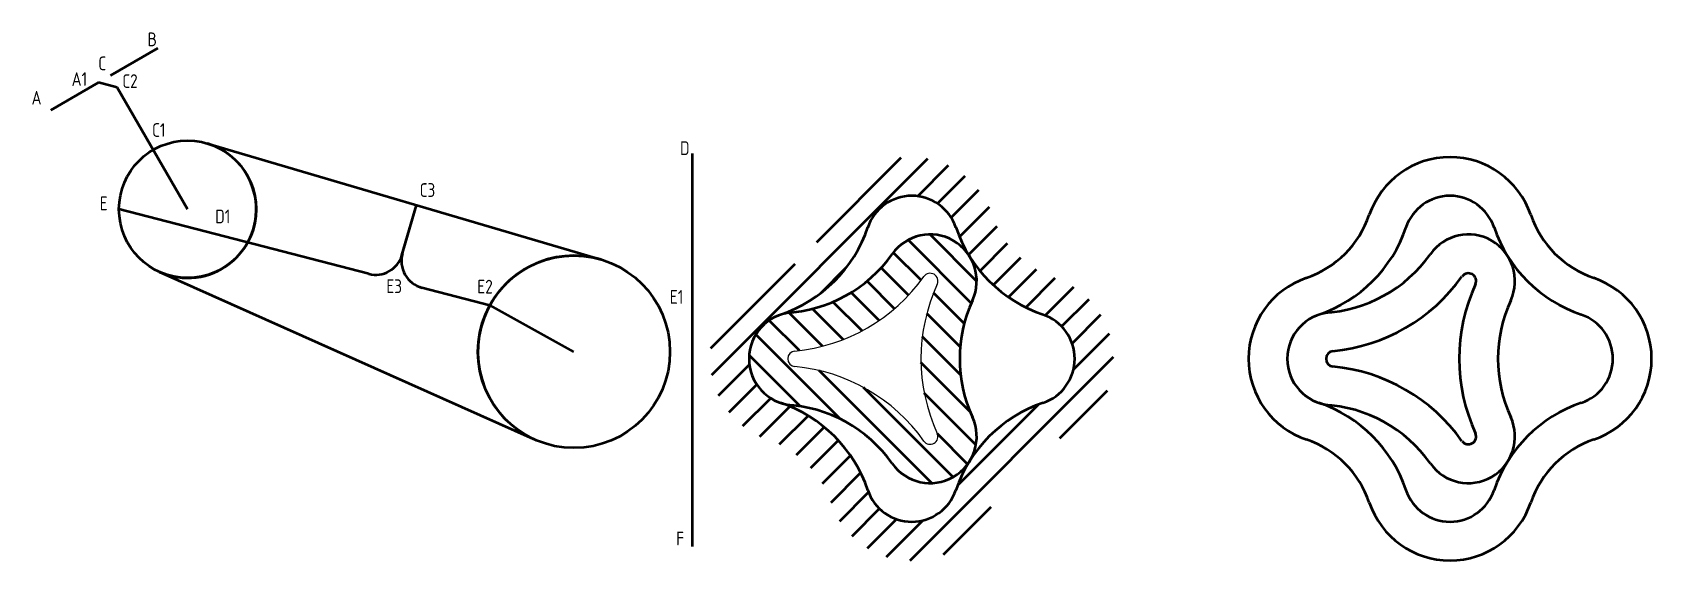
# Model space of a CAD drawing. Header units: millimetres. Extents: x 2070 to 3250, y 1653 to 2037.
import ezdxf

# ---------------------------------------------------------------- set-up
doc = ezdxf.new("R2010")
doc.units = ezdxf.units.MM
doc.layers.add('Основной', color=5, linetype='Continuous', lineweight=50)
doc.styles.get("Standard").update_dxf_attribs({"font": 'arial.ttf'})

msp = doc.modelspace()

# ---------------------------------------------------------------- hatches: boundary and pattern name
at = {"layer": 'Основной'}
h = msp.add_hatch(dxfattribs=at)
h.set_pattern_fill('_USER', color=6, scale=14.122272, angle=45, pattern_type=0)
h.set_pattern_definition([(45, (-5282.909, -3283.859), (-9.985954, 9.985954), [])])
h.paths.add_polyline_path([(2753.7, 1873.5, -0.005677), (2752.5, 1875.4, 0.524931), (2696.7, 1876.1, -0.218853), (2623.2, 1833.7, 0.911358), (2623.2, 1766.2, -0.218853), (2696.7, 1723.7, 0.524931), (2752.5, 1724.4, -0.005677), (2753.7, 1726.3, 0.243263), (2755.2, 1757.4, -0.218853), (2755.2, 1842.4, 0.243263)], flags=0)
h.paths.add_polyline_path([(2729.5, 1854.2, 0.218853), (2729.5, 1745.6, -0.911358), (2719.8, 1740, 0.218853), (2625.8, 1794.3, -0.911358), (2625.8, 1805.5, 0.218853), (2719.8, 1859.8, -0.911358)], flags=0)
h.paths.add_polyline_path([(2769.9, 1904.6, 0.716297), (2652.2, 1904.6, -0.232963), (2606.3, 1858.7, 0.716297), (2606.3, 1741.1, -0.232963), (2652.2, 1695.2, 0.716297), (2769.9, 1695.2, -0.232963), (2815.8, 1741.1, 0.716297), (2815.8, 1858.7, -0.232963)])
h.paths.add_polyline_path([(2679, 1895.6, -0.716297), (2743.1, 1895.6, 0.054724), (2752.5, 1875.4, -0.017036), (2753.7, 1873.5, 0.170149), (2806.7, 1832, -0.716297), (2806.7, 1767.8, 0.170149), (2753.7, 1726.3, -0.017036), (2752.5, 1724.4, 0.054724), (2743.1, 1704.3, -0.716297), (2679, 1704.3, 0.232963), (2615.4, 1767.8, -0.716297), (2615.4, 1832, 0.232963)], flags=16)
h.paths.add_polyline_path([(2679, 1895.6, -0.716297), (2743.1, 1895.6, 0.054724), (2752.5, 1875.4, -0.017036), (2753.7, 1873.5, 0.170149), (2806.7, 1832, -0.716297), (2806.7, 1767.8, 0.170149), (2753.7, 1726.3, -0.546857), (2696.7, 1723.7, 0.229209), (2619.2, 1766.5, 0.009861), (2615.4, 1767.8, -0.716297), (2615.4, 1832, 0.232963)], flags=0)
h.paths.add_polyline_path([(2696.7, 1876.1, -0.524931), (2752.5, 1875.4, 0.005677), (2753.7, 1873.5, -0.243263), (2755.2, 1842.4, 0.218853), (2755.2, 1757.4, -0.243263), (2753.7, 1726.3, 0.005677), (2752.5, 1724.4, -0.524931), (2696.7, 1723.7, 0.218853), (2623.2, 1766.2, -0.911358), (2623.2, 1833.7, 0.218853)], flags=0)
h = msp.add_hatch(dxfattribs=at)
h.set_pattern_fill('_USER', color=6, scale=14.122272, angle=135, pattern_type=0)
h.set_pattern_definition([(135, (-5282.909, -3283.859), (-9.985954, -9.985954), [])])
h.paths.add_polyline_path([(2755.2, 1842.4, 0.243263), (2753.7, 1873.5, -0.005677), (2752.5, 1875.4, 0.524931), (2696.7, 1876.1, -0.218853), (2623.2, 1833.7, 0.911358), (2623.2, 1766.2, -0.218853), (2696.7, 1723.7, 0.524931), (2752.5, 1724.4, -0.005677), (2753.7, 1726.3, 0.243263), (2755.2, 1757.4, -0.218853)])
h.paths.add_polyline_path([(2729.5, 1745.6, -0.911358), (2719.8, 1740, 0.218853), (2625.8, 1794.3, -0.911358), (2625.8, 1805.5, 0.218853), (2719.8, 1859.8, -0.911358), (2729.5, 1854.2, 0.218853)], flags=16)

# ---------------------------------------------------------------- linework, layer by layer
for centre, radius, start, end in [((2613.8, 1934.9), 129.9, 275.3105, 324.6895), ((2847.6, 1799.9), 129.9, 155.3105, 204.6895), ((2724.4, 1856.5), 5.65, 335.3105, 144.6895), ((2626.3, 1799.9), 5.65, 95.3105, 264.6895), ((2613.8, 1664.9), 129.9, 35.3105, 84.6895), ((2724.4, 1743.3), 5.65, 215.3105, 24.6895)]:
    msp.add_arc(centre, radius, start, end)
at = {"layer": 'Основной', "color": 3}
for p, q in [((2127, 2006), (2161.5, 2025.9)), ((2083.7, 1980.9), (2118.4, 2000.9)), ((2132, 1997.3), (2118.4, 2000.9)), ((2183.3, 1908.7), (2132, 1997.3)), ((2339.5, 1875.4), (2350.2, 1911.7)), ((2339.9, 1876.7), (2350.2, 1911.7)), ((2315.3, 1861.7), (2133.3, 1908.7)), ((2354.1, 1851.7), (2403.6, 1838.9))]:
    msp.add_line(p, q, dxfattribs=at)
at = {"layer": 'Основной'}
for p, q in [((2197.9, 1956.5), (2484.6, 1872.2)), ((2551, 1949.3), (2551, 1663.4)), ((2435.3, 1741.5), (2162.9, 1863))]:
    msp.add_line(p, q, dxfattribs=at)
at = {"layer": 'Основной', "color": 1}
msp.add_line((2464.8, 1805), (2403.6, 1838.9), dxfattribs=at)
at = {"layer": 'Основной'}
for centre, radius in [((2183.3, 1908.7), 50), ((2464.8, 1805), 70)]:
    msp.add_circle(centre, radius, dxfattribs=at)
at = {"layer": 'Основной', "color": 1}
for centre, radius, start, end in [((2183.3, 1908.7), 50, 245.968, 73.0282), ((2464.8, 1805), 70, 73.612, 245.0745)]:
    msp.add_arc(centre, radius, start, end, dxfattribs=at)
at = {"layer": 'Основной'}
for centre, radius, start, end in [((3103.2, 1884.6), 62.1, 18.7722, 161.2278), ((2711, 1884.6), 33.9, 18.7722, 161.2278), ((2711, 1884.6), 33.9, 18.7722, 161.2278), ((3103.2, 1884.6), 33.9, 18.7722, 161.2278), ((3103.2, 1884.6), 33.9, 18.7722, 161.2278), ((2974.9, 1928.3), 73.4, 288.7722, 341.2278), ((3231.6, 1928.3), 73.4, 198.7722, 251.2278), ((2582.7, 1928.3), 101.7, 288.7722, 341.2278), ((2724.4, 1856.5), 33.9, 335.3105, 144.6895), ((2839.4, 1928.3), 101.7, 198.7722, 251.2278), ((2974.9, 1928.3), 101.7, 288.7722, 341.2278), ((3116.6, 1856.5), 33.9, 335.3105, 144.6895), ((3231.6, 1928.3), 101.7, 198.7722, 251.2278), ((2613.8, 1934.9), 101.7, 273.0507, 324.6895), ((3005.9, 1934.9), 101.7, 273.0507, 324.6895), ((3018.5, 1799.9), 62.1, 108.7722, 251.2278), ((3005.9, 1934.9), 129.9, 275.3105, 324.6895), ((3239.8, 1799.9), 129.9, 155.3105, 204.6895), ((3116.6, 1856.5), 5.65, 335.3105, 144.6895), ((3188, 1799.9), 62.1, 288.7722, 71.2278), ((2847.6, 1799.9), 101.7, 155.3105, 204.6895), ((3239.8, 1799.9), 101.7, 155.3105, 204.6895), ((2626.3, 1799.9), 33.9, 95.3105, 264.6895), ((2626.3, 1799.9), 33.9, 95.3105, 264.6895), ((2795.8, 1799.9), 33.9, 288.7722, 71.2278), ((2795.8, 1799.9), 33.9, 288.7722, 71.2278), ((3018.5, 1799.9), 33.9, 95.3105, 264.6895), ((3018.5, 1799.9), 33.9, 95.3105, 264.6895), ((3188, 1799.9), 33.9, 288.7722, 71.2278), ((3188, 1799.9), 33.9, 288.7722, 71.2278), ((3018.5, 1799.9), 5.65, 95.3105, 264.6895), ((3005.9, 1664.9), 129.9, 35.3105, 84.6895), ((2582.7, 1671.6), 101.7, 18.7722, 71.2278), ((2613.8, 1664.9), 101.7, 35.3105, 86.9493), ((2839.4, 1671.6), 101.7, 108.7722, 161.2278), ((2974.9, 1671.6), 101.7, 18.7722, 71.2278), ((3005.9, 1664.9), 101.7, 35.3105, 86.9493), ((3231.6, 1671.6), 101.7, 108.7722, 161.2278), ((2724.4, 1743.3), 33.9, 215.3105, 24.6895), ((3116.6, 1743.3), 33.9, 215.3105, 24.6895), ((2974.9, 1671.6), 73.4, 18.7722, 71.2278), ((3116.6, 1743.3), 5.65, 215.3105, 24.6895), ((3231.6, 1671.6), 73.4, 108.7722, 161.2278), ((2711, 1715.2), 33.9, 198.7722, 341.2278), ((2711, 1715.2), 33.9, 198.7722, 341.2278), ((3103.2, 1715.2), 33.9, 198.7722, 341.2278), ((3103.2, 1715.2), 33.9, 198.7722, 341.2278), ((3103.2, 1715.2), 62.1, 198.7722, 341.2278)]:
    msp.add_arc(centre, radius, start, end, dxfattribs=at)
at = {"layer": 'Основной', "color": 3}
for centre, start, end in [((2359.1, 1871), 163.612, 255.5265), ((2320.3, 1881), 255.5265, 343.612)]:
    msp.add_arc(centre, 20, start, end, dxfattribs=at)

# ---------------------------------------------------------------- texts
at = {"layer": 'Основной', "char_height": 10, "attachment_point": 1}
for s, insert in [('{\\fGOST type A|b0|i0|c0|p34;\\C256;\\c0;B}', (2154.1, 2037.4)), ('{\\fGOST type A|b0|i0|c204|p34;\\C256;\\c0;С}', (2118.5, 2019.9)), ('{\\fGOST type A|b0|i0|c0|p34;\\C256;\\c0;A1}', (2098.8, 2008.5)), ('{\\fGOST type A|b0|i0|c204|p34;\\C256;\\c0;С\\fGOST type A|b0|i0|c0|p34;2}', (2136, 2007)), ('{\\fGOST type A|b0|i0|c0|p34;\\C256;\\c0;A}', (2069.6, 1994.9)), ('{\\fGOST type A|b0|i0|c204|p34;\\C256;\\c0;С\\fGOST type A|b0|i0|c0|p34;1}', (2157.7, 1971.4)), ('{\\fGOST type A|b0|i0|c0|p34;\\C256;\\c0;D}', (2542.1, 1958.2)), ('{\\fGOST type A|b0|i0|c204|p34;\\C256;\\c0;С3}', (2352.7, 1927.7)), ('{\\fGOST type A|b0|i0|c0|p34;\\C256;\\c0;E}', (2119.3, 1918)), ('{\\fGOST type A|b0|i0|c0|p34;\\C256;\\c0;D1}', (2203.4, 1908.5)), ('{\\fGOST type A|b0|i0|c0|p34;\\C256;\\c0;E3}', (2328.1, 1857.7)), ('{\\fGOST type A|b0|i0|c0|p34;\\C256;\\c0;E2}', (2394.4, 1857.4)), ('{\\fGOST type A|b0|i0|c0|p34;\\C256;\\c0;E1}', (2534.7, 1849.9)), ('{\\fGOST type A|b0|i0|c0|p34;\\C256;\\c0;F}', (2539.3, 1674.1))]:
    msp.add_mtext_dynamic_manual_height_columns(s, width=128.86, gutter_width=12.5, heights=[0], dxfattribs=dict(at, insert=insert))

doc.saveas('drawing.dxf')
